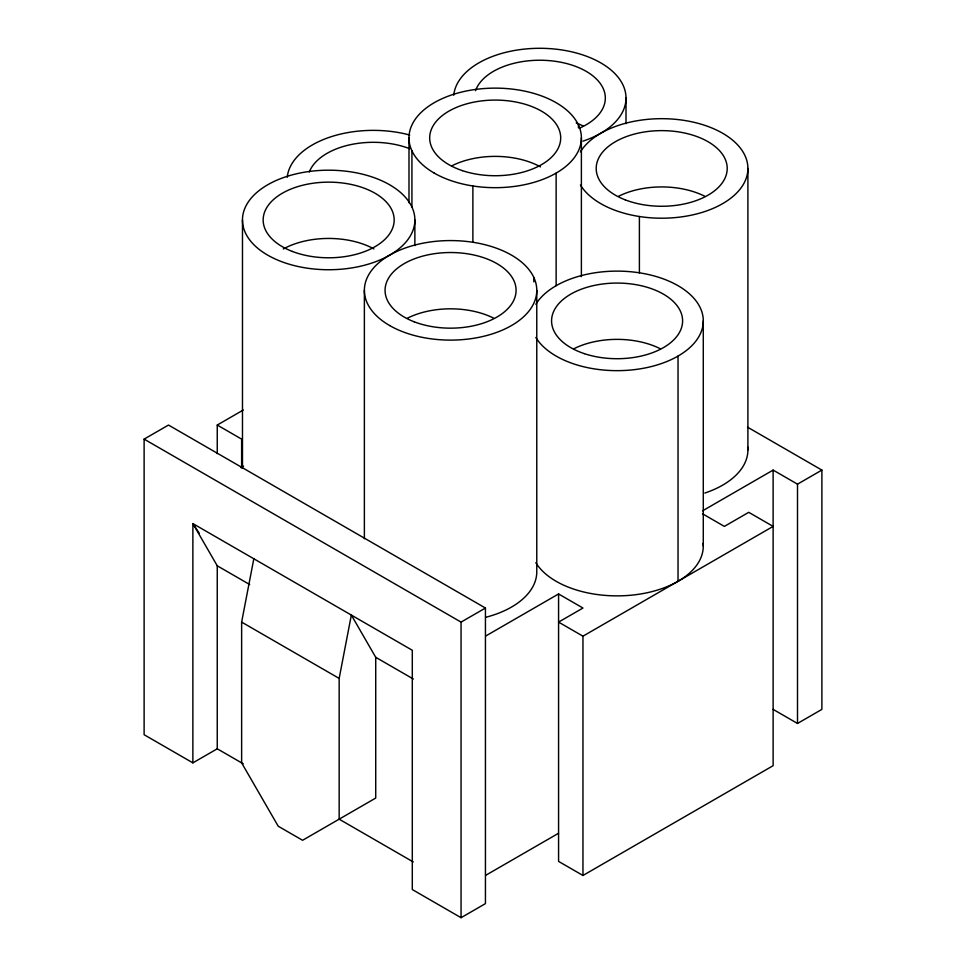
<?xml version="1.0" encoding="UTF-8"?>
<svg xmlns="http://www.w3.org/2000/svg" width="966" height="966" viewBox="0 0 966 966"><rect width="100%" height="100%" fill="white"/><g stroke="black" fill="none" stroke-linecap="round" stroke-linejoin="round"><path stroke-width="1.45" d="M413.279 861.962L339.163 819.168L339.163 678.41L351.346 615.064L375.726 657.303L375.726 798.061L302.587 840.287L278.208 826.208L241.633 762.862L241.633 622.104L253.829 558.771M192.874 762.862L144.115 734.715L144.115 439.119L168.495 425.052L485.439 608.037L485.439 903.621L461.06 917.7L412.301 889.553L412.301 650.263L192.874 523.584L192.874 762.862L217.253 748.795L243.263 763.804M217.253 453.646L217.253 425.052L243.311 410.007M240.993 467.653L243.589 466.155M144.115 439.119L461.06 622.104L485.439 608.037M485.765 635.99L558.577 593.957L582.957 608.037L558.577 622.104L582.957 636.183L773.126 526.398L748.747 512.318L724.367 526.398L702.548 513.803M702.596 510.809L773.126 470.092L797.505 484.171L821.885 470.092L821.885 709.382L797.505 723.462L773.126 709.382M485.765 875.281L558.577 833.247M558.577 593.957L558.577 861.394L582.957 875.474L773.126 765.688L773.126 470.092M747.539 427.165L821.885 470.092M217.253 425.052L241.633 439.119L241.633 467.713M199.382 533.437L192.874 523.584L217.253 565.81L249.675 584.527M375.726 657.303L413.339 679.013M241.633 622.104L339.163 678.41M797.505 484.171L797.505 723.462M747.901 168.446L747.901 449.963M703.284 320.881L703.284 546.104M678.035 356.08L678.035 581.29M639.395 216.517L639.395 272.81M626.004 98.061L626.004 123.66M582.957 636.183L582.957 875.474M581.387 137.897L581.387 276.65M578.453 125.025L578.453 127.983M556.138 173.095L556.138 285.695M536.77 290.343L536.77 571.86A86.191 49.761 0 0 1 485.644 617.322M533.836 277.459L533.836 281.903M472.881 185.967L472.881 242.273M461.06 622.104L461.06 917.7M414.873 219.958A86.191 49.761 0 0 1 285.574 263.066A86.191 49.761 0 0 1 285.574 176.863A86.191 49.761 0 0 1 414.873 219.958L414.873 245.557M411.927 150.781L411.927 207.086M408.992 137.897L408.992 202.751M364.375 290.343L364.375 538.738M242.478 219.958L242.478 468.365M217.253 565.81L217.253 748.795M703.139 543.218A86.191 49.761 0 0 1 634.131 594.887A86.191 49.761 0 0 1 535.828 562.695M747.756 447.077A86.191 49.761 0 0 1 704.806 493.058M535.828 304.29A86.191 49.761 0 0 1 668.351 280.877A86.191 49.761 0 0 1 668.351 360.898A86.191 49.761 0 0 1 535.828 337.484M287.24 177.249A86.191 49.761 0 0 1 409.741 135.035M309.301 172.008A65.507 37.819 0 0 1 315.121 162.723L317.222 160.573A65.507 37.819 0 0 1 409.584 148.643M453.754 95.187A86.191 49.761 0 0 1 585.046 55.702A86.191 49.761 0 0 1 582.909 141.157M580.445 151.843A86.191 49.761 0 0 1 712.968 128.442A86.191 49.761 0 0 1 712.968 208.451A86.191 49.761 0 0 1 580.445 185.037M475.562 90.683A65.507 37.819 0 0 1 574.408 65.942A65.507 37.819 0 0 1 579.685 128.067M576.207 122.924A65.507 37.819 0 0 1 583.005 125.93M618.518 196.315A65.507 37.819 0 0 1 704.902 196.315M451.991 165.766A65.507 37.819 0 0 1 540.489 166.889M283.292 248.986A65.507 37.819 0 0 1 373.89 248.902M407.374 318.212A65.507 37.819 0 0 1 493.759 318.212M573.901 348.75A65.507 37.819 0 0 1 660.285 348.75M584.333 353.641A65.507 37.819 0 0 0 682.6 320.881A65.507 37.819 0 0 0 584.333 288.134A65.507 37.819 0 0 0 584.333 353.641M389.624 325.53A86.191 49.761 0 0 0 533.836 303.227A86.191 49.761 0 0 0 428.264 242.273A86.191 49.761 0 0 0 389.624 325.53M292.372 251.45A65.507 37.819 0 0 0 394.043 222.373A65.507 37.819 0 0 0 299.593 186.076A65.507 37.819 0 0 0 292.372 251.45M414.173 321.787A65.507 37.819 0 0 0 515.941 292.819A65.507 37.819 0 0 0 421.599 256.425A65.507 37.819 0 0 0 414.173 321.787M625.316 199.89A65.507 37.819 0 0 0 727.072 170.922A65.507 37.819 0 0 0 632.73 134.528A65.507 37.819 0 0 0 625.316 199.89M434.241 173.095A86.191 49.761 0 0 0 578.453 150.781A86.191 49.761 0 0 0 472.881 89.826A86.191 49.761 0 0 0 434.241 173.095M462.436 170.656A65.507 37.819 0 0 0 560.703 137.897A65.507 37.819 0 0 0 462.436 105.149A65.507 37.819 0 0 0 462.436 170.656"/></g></svg>
